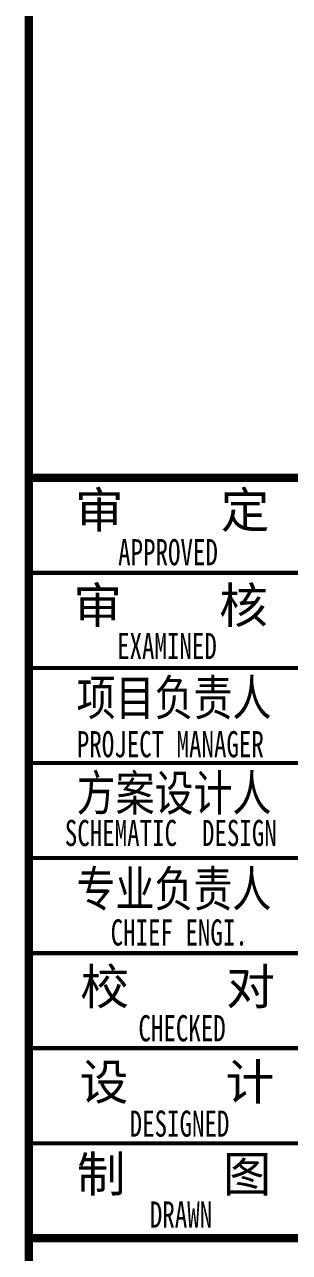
# Model space of a CAD drawing. Extents: x 609585 to 758557, y 501145 to 763045.
# Drawn here: x 750527 to 752752, y 508826 to 519159 of the extents above; entities that cross this region are included whole.
import ezdxf
from ezdxf.enums import TextEntityAlignment as Align

# ---------------------------------------------------------------- set-up
doc = ezdxf.new("R2010")
doc.units = 0
doc.header["$LTSCALE"] = 1000
doc.header["$MEASUREMENT"] = 0
doc.layers.add('图框', color=140, linetype='Continuous')
doc.layers.add('图签文字', color=147, linetype='Continuous')
doc.styles.add('建筑图签-1', font='', dxfattribs={"width": 0.7})
doc.styles.get('建筑图签-1').set_extended_font_data('SimHei')

msp = doc.modelspace()

# ---------------------------------------------------------------- linework, layer by layer
at = {"layer": '图框'}
for points, const_width in [([(750562, 502145), (750562, 559545)], 70), ([(757562, 515345), (750562, 515345)], 70), ([(750562, 515345), (757562, 515345)], 70), ([(750562, 514545), (757562, 514545)], 35), ([(750562, 513745), (757562, 513745)], 35), ([(750562, 512945), (757562, 512945)], 35), ([(750562, 512145), (757562, 512145)], 35), ([(750562, 511345), (757562, 511345)], 35), ([(750562, 510545), (757562, 510545)], 35), ([(750562, 509745), (757562, 509745)], 35), ([(750562, 508945), (757562, 508945)], 70)]:
    msp.add_lwpolyline(points, dxfattribs=dict(at, const_width=const_width))

# ---------------------------------------------------------------- texts
at = {"layer": '图框', "style": '建筑图签-1', "width": 0.7}
for s, p in [('APPROVED ', (751313, 514609)), ('EXAMINED  ', (751304, 513819, -1799)), ('PROJECT MANAGER', (750966, 512993, -1799)), ('SCHEMATIC  DESIGN', (750865, 512246, -1799))]:
    msp.add_text(s, height=220, dxfattribs=at).set_placement(p)
for s, p in [('CHIEF ENGI.', (751826, 511519)), ('CHECKED  ', (751955, 510713)), ('DESIGNED ', (751881, 509910)), (' DRAWN   ', (751946, 509145))]:
    msp.add_text(s, height=220, dxfattribs=at).set_placement(p, align=Align.MIDDLE)
at = {"layer": '图签文字', "color": 7, "style": '建筑图签-1'}
for s, p in [('审    定', (750950, 514924)), ('审    核', (750936, 514122)), ('校    对', (750995, 510913)), ('设    计', (750990, 510111)), ('制    图', (750967, 509336))]:
    msp.add_text(s, height=300, dxfattribs=at).set_placement(p)
at = {"layer": '图签文字', "color": 7, "style": '建筑图签-1', "width": 0.8}
for s, p in [('项目负责人', (750964, 513345)), ('方案设计人', (750964, 512543)), ('专业负责人', (750963, 511736))]:
    msp.add_text(s, height=300, dxfattribs=at).set_placement(p)

doc.saveas('drawing.dxf')
